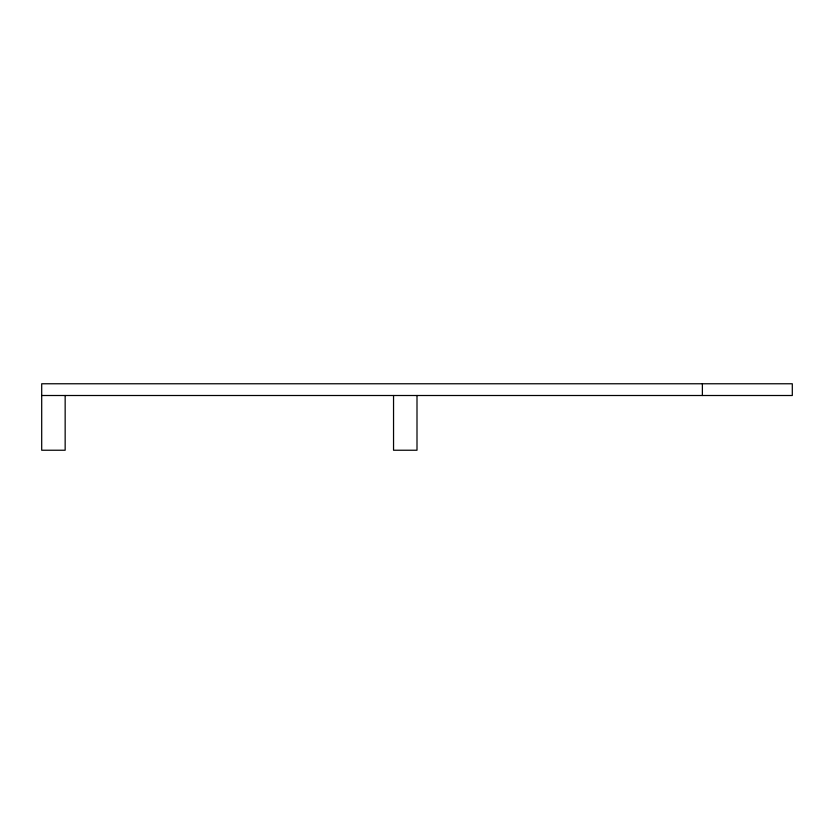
<?xml version="1.0" encoding="UTF-8"?>
<svg xmlns="http://www.w3.org/2000/svg" width="834" height="834" viewBox="0 0 834 834"><rect width="100%" height="100%" fill="white"/><g stroke="black" fill="none" stroke-linecap="round" stroke-linejoin="round"><path stroke-width="1.25" d="M41.7 395.504L792.3 395.504L792.3 383.765L41.7 383.765L41.7 450.235L65.156 450.235L65.156 395.504M702.384 383.765L702.384 395.504M417 395.504L417 450.235L393.544 450.235L393.544 395.504"/></g></svg>
